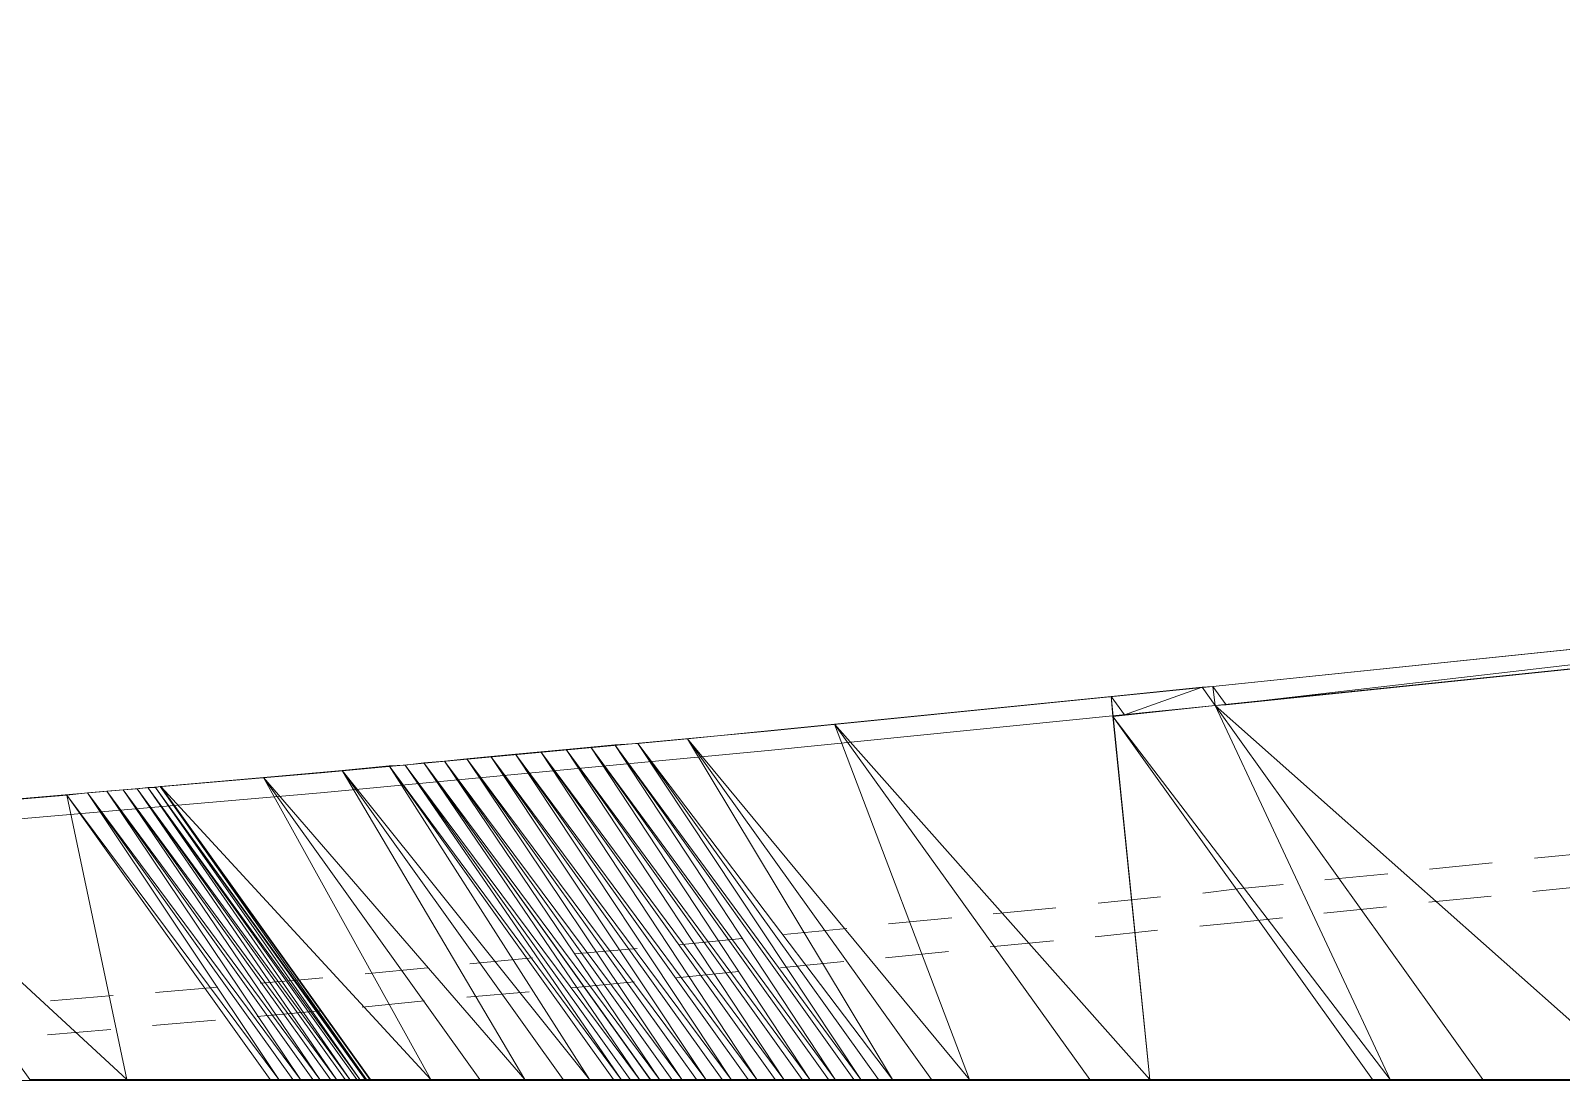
# Model space of a CAD drawing. Header units: inches. Extents: x -0.6 to 32.5, y 0.8 to 22.6.
# Drawn here: x 3.061 to 6.371, y 16.121 to 18.39 of the extents above; entities that cross this region are included whole.
import ezdxf

# ---------------------------------------------------------------- set-up
doc = ezdxf.new("R2010")
doc.units = ezdxf.units.IN
doc.header["$MEASUREMENT"] = 0
doc.layers.add('PDF_Geometry', color=7, linetype='Continuous', true_color=0xa5a5a5)

msp = doc.modelspace()

# ---------------------------------------------------------------- linework, layer by layer
at = {"layer": 'PDF_Geometry', "color": 7, "lineweight": 0}
msp.add_lwpolyline([(27.7256, 16.1206), (27.7256, 22.3439), (0.8839, 22.3439), (0.8839, 16.1206), (27.7256, 16.1206)], dxfattribs=at)
at = {"layer": 'PDF_Geometry', "lineweight": 0}
for points in [[(11.9772, 17.6306), (5.6172, 16.9722)], [(11.9706, 17.5856), (5.6222, 16.9306)], [(0.8856, 16.5606), (1.7572, 16.6239), (2.7239, 16.7022), (3.6889, 16.7855), (4.6539, 16.8756), (5.6172, 16.9722)], [(0.8856, 16.5172), (1.7506, 16.5806), (2.7206, 16.6589), (3.6872, 16.7422), (4.6556, 16.8339), (5.6222, 16.9306)], [(6.2206, 16.5905), (6.0856, 16.5772)], [(6.4472, 16.6139), (6.3122, 16.6006)], [(5.9956, 16.5672), (5.8589, 16.5539)], [(5.3689, 16.5039), (5.5039, 16.5172)], [(5.5956, 16.5256), (5.6639, 16.5339)], [(5.7689, 16.5439), (5.6639, 16.5339)], [(6.2189, 16.5189), (6.0839, 16.5056)], [(6.4456, 16.5422), (6.3089, 16.5289)], [(5.1422, 16.4806), (5.2772, 16.4939)], [(5.9922, 16.4956), (5.8572, 16.4822)], [(4.9156, 16.4589), (5.0522, 16.4722)], [(5.5889, 16.4539), (5.6706, 16.4622)], [(5.7672, 16.4722), (5.6706, 16.4622)], [(4.4622, 16.4139), (4.5989, 16.4272)], [(4.6889, 16.4356), (4.8256, 16.4489)], [(5.1356, 16.4089), (5.2722, 16.4222)], [(5.3622, 16.4306), (5.4972, 16.4456)], [(4.0106, 16.3722), (4.1456, 16.3856)], [(4.2372, 16.3939), (4.3722, 16.4056)], [(4.9089, 16.3856), (5.0456, 16.3989)], [(3.7839, 16.3506), (3.9189, 16.3639)], [(4.4572, 16.3422), (4.5922, 16.3556)], [(4.6822, 16.3639), (4.6956, 16.3656), (4.8189, 16.3772)], [(3.3306, 16.3106), (3.4656, 16.3222)], [(3.5572, 16.3306), (3.6372, 16.3372), (3.6922, 16.3422)], [(4.2306, 16.3206), (4.3656, 16.3339)], [(3.1039, 16.2922), (3.2389, 16.3039)], [(3.7772, 16.2789), (3.9122, 16.2922)], [(4.0039, 16.3006), (4.1389, 16.3122)], [(3.5506, 16.2589), (3.6872, 16.2706)], [(3.0972, 16.2189), (3.2339, 16.2306)], [(3.3239, 16.2389), (3.4606, 16.2506)]]:
    msp.add_lwpolyline(points, dxfattribs=at)
at = {"layer": 'PDF_Geometry', "color": 254, "lineweight": 0, "true_color": 0xdcdcdc}
for points in [[(9.0906, 17.3322), (5.6456, 16.9322), (5.6172, 16.9722), (9.0906, 17.3322)], [(9.1189, 17.2922), (9.0906, 17.3322), (5.6456, 16.9322), (9.1189, 17.2922)], [(6.5339, 16.1222), (5.6222, 16.9306), (8.5506, 17.2322), (6.5339, 16.1222)], [(5.4806, 16.1222), (4.7989, 16.8906), (5.3972, 16.9506), (5.4806, 16.1222)], [(5.5939, 16.9706), (5.3972, 16.9506), (5.4256, 16.9106), (5.5939, 16.9706)], [(5.3972, 16.9506), (5.4256, 16.9106), (5.4006, 16.9072), (5.3972, 16.9506)], [(5.5939, 16.9706), (5.6222, 16.9306), (5.4256, 16.9106), (5.5939, 16.9706)], [(5.6172, 16.9722), (5.6222, 16.9306), (5.5939, 16.9706), (5.6172, 16.9722)], [(5.6456, 16.9322), (5.6172, 16.9722), (5.6222, 16.9306), (5.6456, 16.9322)], [(6.0006, 16.1222), (5.4006, 16.9072), (5.6222, 16.9306), (6.0006, 16.1222)], [(6.2006, 16.1222), (6.5339, 16.1222), (5.6222, 16.9306), (6.2006, 16.1222)], [(6.0006, 16.1222), (5.6222, 16.9306), (6.2006, 16.1222), (6.0006, 16.1222)], [(5.0906, 16.1222), (4.4806, 16.8589), (4.7989, 16.8906), (5.0906, 16.1222)], [(5.3506, 16.1222), (5.4806, 16.1222), (4.7989, 16.8906), (5.3506, 16.1222)], [(5.0906, 16.1222), (4.7989, 16.8906), (5.3506, 16.1222), (5.0906, 16.1222)], [(5.4806, 16.1222), (5.4005, 16.9072)], [(5.9622, 16.1222), (6.0006, 16.1222), (5.4006, 16.9072), (5.9622, 16.1222)], [(5.4006, 16.9072), (5.4006, 16.9072), (5.4806, 16.1222), (5.4006, 16.9072)], [(5.4006, 16.9072), (5.4806, 16.1222), (5.9622, 16.1222), (5.4006, 16.9072)], [(4.8556, 16.1222), (4.3239, 16.8456), (4.3739, 16.8489), (4.8556, 16.1222)], [(4.9239, 16.1222), (4.3739, 16.8489), (4.4806, 16.8589), (4.9239, 16.1222)], [(4.8939, 16.1222), (4.9239, 16.1222), (4.3739, 16.8489), (4.8939, 16.1222)], [(4.8556, 16.1222), (4.3739, 16.8489), (4.8939, 16.1222), (4.8556, 16.1222)], [(5.0089, 16.1222), (5.0906, 16.1222), (4.4806, 16.8589), (5.0089, 16.1222)], [(4.9239, 16.1222), (4.4806, 16.8589), (5.0089, 16.1222), (4.9239, 16.1222)], [(4.4689, 16.1222), (3.9556, 16.8106), (4.0039, 16.8156), (4.4689, 16.1222)], [(4.5206, 16.1222), (4.0039, 16.8156), (4.0556, 16.8206), (4.5206, 16.1222)], [(4.5006, 16.1222), (4.5206, 16.1222), (4.0039, 16.8156), (4.5006, 16.1222)], [(4.4689, 16.1222), (4.0039, 16.8156), (4.5006, 16.1222), (4.4689, 16.1222)], [(4.5756, 16.1222), (4.0556, 16.8206), (4.1089, 16.8256), (4.5756, 16.1222)], [(4.5556, 16.1222), (4.5756, 16.1222), (4.0556, 16.8206), (4.5556, 16.1222)], [(4.5206, 16.1222), (4.0556, 16.8206), (4.5556, 16.1222), (4.5206, 16.1222)], [(4.6306, 16.1222), (4.1089, 16.8256), (4.1639, 16.8306), (4.6306, 16.1222)], [(4.6122, 16.1222), (4.6306, 16.1222), (4.1089, 16.8256), (4.6122, 16.1222)], [(4.5756, 16.1222), (4.1089, 16.8256), (4.6122, 16.1222), (4.5756, 16.1222)], [(4.6889, 16.1222), (4.1639, 16.8306), (4.2189, 16.8356), (4.6889, 16.1222)], [(4.6706, 16.1222), (4.6889, 16.1222), (4.1639, 16.8306), (4.6706, 16.1222)], [(4.6306, 16.1222), (4.1639, 16.8306), (4.6706, 16.1222), (4.6306, 16.1222)], [(4.7456, 16.1222), (4.2189, 16.8356), (4.2722, 16.8406), (4.7456, 16.1222)], [(4.7289, 16.1222), (4.7456, 16.1222), (4.2189, 16.8356), (4.7289, 16.1222)], [(4.6889, 16.1222), (4.2189, 16.8356), (4.7289, 16.1222), (4.6889, 16.1222)], [(4.8006, 16.1222), (4.2722, 16.8406), (4.3239, 16.8456), (4.8006, 16.1222)], [(4.7856, 16.1222), (4.8006, 16.1222), (4.2722, 16.8406), (4.7856, 16.1222)], [(4.7456, 16.1222), (4.2722, 16.8406), (4.7856, 16.1222), (4.7456, 16.1222)], [(4.8406, 16.1222), (4.8556, 16.1222), (4.3239, 16.8456), (4.8406, 16.1222)], [(4.8006, 16.1222), (4.3239, 16.8456), (4.8406, 16.1222), (4.8006, 16.1222)], [(4.1289, 16.1222), (3.5639, 16.7756), (3.7339, 16.7906), (4.1289, 16.1222)], [(4.2689, 16.1222), (3.7339, 16.7906), (3.8356, 16.8006), (4.2689, 16.1222)], [(4.2122, 16.1222), (4.2689, 16.1222), (3.7339, 16.7906), (4.2122, 16.1222)], [(4.1289, 16.1222), (3.7339, 16.7906), (4.2122, 16.1222), (4.1289, 16.1222)], [(4.3372, 16.1222), (3.8356, 16.8006), (3.8706, 16.8022), (4.3372, 16.1222)], [(4.3206, 16.1222), (4.3372, 16.1222), (3.8356, 16.8006), (4.3206, 16.1222)], [(4.2689, 16.1222), (3.8356, 16.8006), (4.3206, 16.1222), (4.2689, 16.1222)], [(4.3772, 16.1222), (3.8705, 16.8022), (3.9106, 16.8072), (4.3772, 16.1222)], [(4.3572, 16.1222), (4.3772, 16.1222), (3.8705, 16.8022), (4.3572, 16.1222)], [(4.3372, 16.1222), (3.8705, 16.8022), (4.3572, 16.1222), (4.3372, 16.1222)], [(4.4206, 16.1222), (3.9106, 16.8072), (3.9555, 16.8106), (4.4206, 16.1222)], [(4.4005, 16.1222), (4.4206, 16.1222), (3.9106, 16.8072), (4.4005, 16.1222)], [(4.3772, 16.1222), (3.9106, 16.8072), (4.4006, 16.1222), (4.3772, 16.1222)], [(4.4472, 16.1222), (4.4689, 16.1222), (3.9556, 16.8106), (4.4472, 16.1222)], [(4.4206, 16.1222), (3.9556, 16.8106), (4.4472, 16.1222), (4.4206, 16.1222)], [(3.6856, 16.1222), (3.2256, 16.7456), (3.2605, 16.7489), (3.6856, 16.1222)], [(3.6856, 16.1222), (3.2605, 16.7489), (3.7089, 16.1222), (3.6856, 16.1222)], [(3.7222, 16.1222), (3.2606, 16.7489), (3.2906, 16.7506), (3.7222, 16.1222)], [(3.7089, 16.1222), (3.7222, 16.1222), (3.2606, 16.7489), (3.7089, 16.1222)], [(3.7506, 16.1222), (3.2906, 16.7506), (3.3139, 16.7539), (3.7506, 16.1222)], [(3.7406, 16.1222), (3.7506, 16.1222), (3.2906, 16.7506), (3.7406, 16.1222)], [(3.7222, 16.1222), (3.2906, 16.7506), (3.7406, 16.1222), (3.7222, 16.1222)], [(3.7656, 16.1222), (3.7722, 16.1222), (3.3139, 16.7539), (3.7656, 16.1222)], [(3.7722, 16.1222), (3.3139, 16.7539), (3.3306, 16.7539), (3.7722, 16.1222)], [(3.7506, 16.1222), (3.3139, 16.7539), (3.7656, 16.1222), (3.7506, 16.1222)], [(3.7872, 16.1222), (3.3306, 16.7539), (3.3406, 16.7556), (3.7872, 16.1222)], [(3.7839, 16.1222), (3.7872, 16.1222), (3.3306, 16.7539), (3.7839, 16.1222)], [(3.7722, 16.1222), (3.3306, 16.7539), (3.7839, 16.1222), (3.7722, 16.1222)], [(3.3406, 16.7556), (3.3422, 16.7556), (3.7939, 16.1222), (3.3406, 16.7556)], [(3.7872, 16.1222), (3.3406, 16.7556), (3.7939, 16.1222), (3.7872, 16.1222)], [(3.9256, 16.1222), (3.3422, 16.7556), (3.5639, 16.7756), (3.9256, 16.1222)], [(3.7956, 16.1222), (3.9256, 16.1222), (3.3422, 16.7556), (3.7956, 16.1222)], [(3.3422, 16.7556), (3.7939, 16.1222), (3.7956, 16.1222), (3.3422, 16.7556)], [(4.0322, 16.1222), (4.1289, 16.1222), (3.5639, 16.7756), (4.0322, 16.1222)], [(3.9256, 16.1222), (3.5639, 16.7756), (4.0322, 16.1222), (3.9256, 16.1222)], [(3.2689, 16.1222), (2.6472, 16.6956), (3.1389, 16.7372), (3.2689, 16.1222)], [(3.5972, 16.1222), (3.1389, 16.7372), (3.1839, 16.7422), (3.5972, 16.1222)], [(3.5789, 16.1222), (3.5972, 16.1222), (3.1389, 16.7372), (3.5789, 16.1222)], [(3.2689, 16.1222), (3.1389, 16.7372), (3.5789, 16.1222), (3.2689, 16.1222)], [(3.6439, 16.1222), (3.1839, 16.7422), (3.2256, 16.7456), (3.6439, 16.1222)], [(3.6272, 16.1222), (3.6439, 16.1222), (3.1839, 16.7422), (3.6272, 16.1222)], [(3.5972, 16.1222), (3.1839, 16.7422), (3.6272, 16.1222), (3.5972, 16.1222)], [(3.6706, 16.1222), (3.6856, 16.1222), (3.2256, 16.7456), (3.6706, 16.1222)], [(3.6439, 16.1222), (3.2256, 16.7456), (3.6706, 16.1222), (3.6439, 16.1222)], [(3.0589, 16.1222), (3.2689, 16.1222), (2.6472, 16.6956), (3.0589, 16.1222)]]:
    msp.add_lwpolyline(points, dxfattribs=at)

doc.saveas('drawing.dxf')
